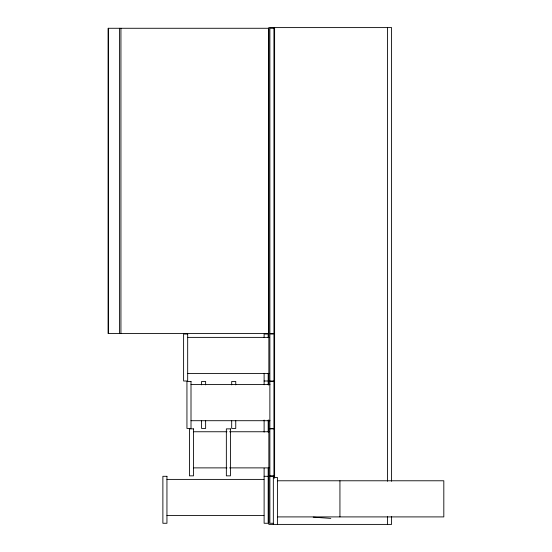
<?xml version="1.0" encoding="UTF-8"?>
<svg xmlns="http://www.w3.org/2000/svg" width="552" height="552" viewBox="0 0 552 552"><rect width="100%" height="100%" fill="white"/><g stroke="black" fill="none" stroke-linecap="round" stroke-linejoin="round"><path stroke-width="0.83" d="M187.68 337.382L269.231 337.382M187.68 373.511L269.231 373.511M264.118 381.004L268.182 381.004M269.873 381.004L273.937 381.004M269.873 381.46L273.937 381.46M191.006 384.578L269.983 384.578M191.006 420.707L269.983 420.707M269.873 428.428L273.937 428.428M269.873 428.876L273.937 428.876M193.504 431.754L226.982 431.754M229.556 431.754L269.052 431.754M193.504 467.882L226.982 467.882M229.556 467.882L269.052 467.882M269.873 475.852L273.937 475.852M264.118 476.3L268.182 476.3M269.873 476.3L273.937 476.3M166.945 479.398L263.953 479.398M277.408 480.778L443.815 480.778L443.815 516.907L277.408 516.907M166.945 515.527L263.953 515.527M273.123 523.268L269.873 523.268L269.873 334.036L273.937 334.036L273.937 478.011M313.212 517.155L330.8 518.39M391.589 481.275L391.589 27.6L268.858 27.6L268.858 385.117M391.589 516.637L391.589 524.4L268.858 524.4L268.858 420.037M387.518 27.6L387.518 481.275M387.518 516.637L387.518 524.4M339.935 480.778L339.935 516.907M277.408 524.4L277.408 477.432L273.343 477.432L273.343 524.4M274.613 27.6L274.613 478.135M268.182 337.479L268.182 334.036L264.118 334.036L264.118 337.479M268.182 373.318L268.182 384.785M268.182 420.051L268.182 432.092M268.182 468.22L268.182 523.268L264.118 523.268L264.118 468.22M264.118 373.318L264.118 384.785M264.118 420.051L264.118 432.092M235.752 384.875L235.752 381.46L231.688 381.46L231.688 384.875M235.752 420.741L235.752 428.428L231.688 428.428L231.688 420.741M205.634 384.875L205.634 381.46L201.57 381.46L201.57 384.875M205.634 420.741L205.634 428.428L201.57 428.428L201.57 420.741M120.929 28.276L120.929 333.58M119.501 28.276L119.501 333.58M108.316 28.276L108.316 333.58M268.569 28.276L108.185 28.276L108.185 333.58L268.569 333.58L268.569 28.276M273.937 28.276L269.873 28.276L269.873 333.58L273.937 333.58L273.937 28.276M187.68 334.036L183.609 334.036L183.609 381.004L187.68 381.004L187.68 334.036M191.006 381.46L186.942 381.46L186.942 428.428L191.006 428.428L191.006 381.46M193.504 428.876L189.439 428.876L189.439 475.852L193.504 475.852L193.504 428.876M230.412 428.876L226.348 428.876L226.348 475.852L230.412 475.852L230.412 428.876M166.945 476.3L162.881 476.3L162.881 523.268L166.945 523.268L166.945 476.3"/></g></svg>
